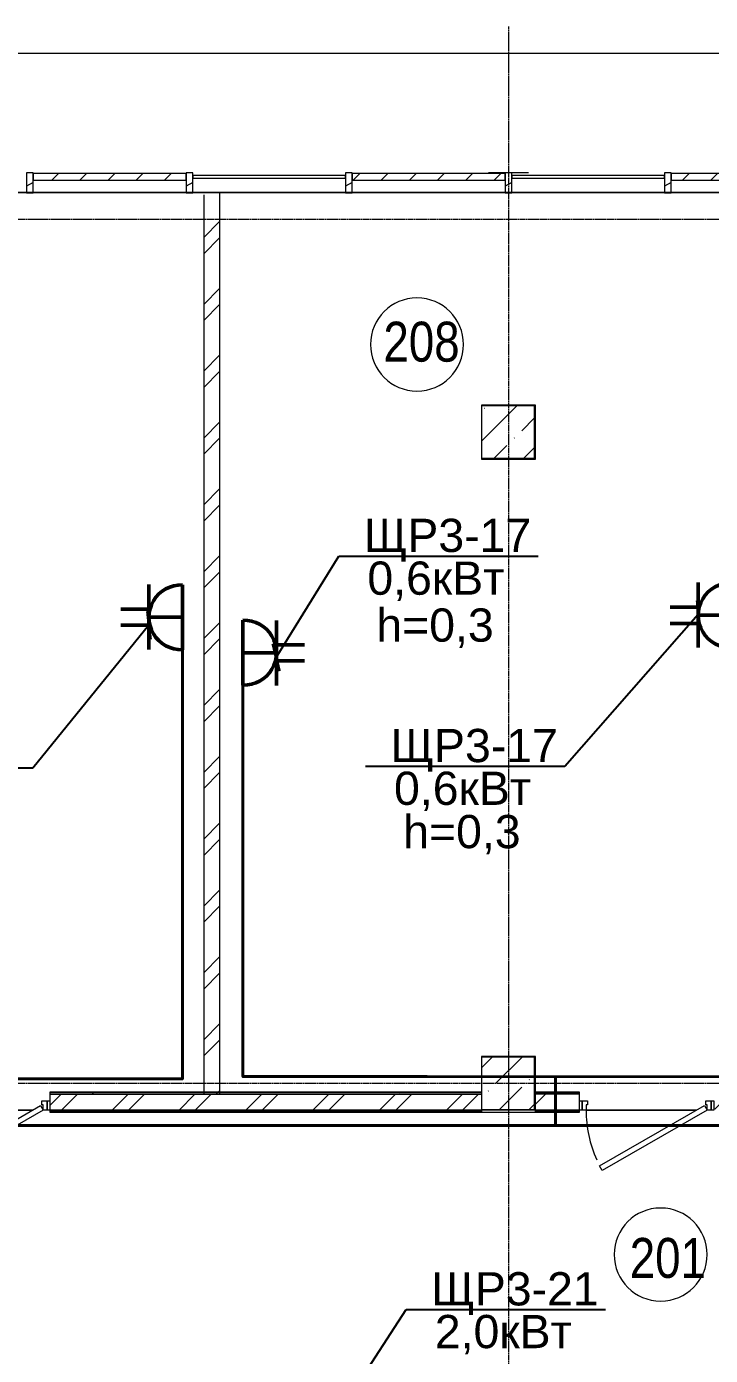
# Model space of a CAD drawing. Header units: metres. Extents: x 3659 to 143627, y -64119 to 51337.
# Drawn here: x 50438 to 55582, y -49331 to -39336 of the extents above; entities that cross this region are included whole.
import ezdxf

# ---------------------------------------------------------------- set-up
doc = ezdxf.new("R2010")
doc.units = ezdxf.units.M
doc.linetypes.add('ADSK_Линия сетки', pattern=[21, 12, -3, 3, -3])
for name, color, linetype, lineweight in [('A-AREA-IDEN', 7, 'Continuous', 9), ('A-DETL-MBND', 7, 'Continuous', 5), ('A-DOOR', 7, 'Continuous', 5), ('A-DOOR-FRAM', 7, 'Continuous', 13), ('A-FLOR', 7, 'Continuous', 5), ('A-GLAZ-CURT', 7, 'Continuous', 5), ('A-GLAZ-CWMG', 7, 'Continuous', 5), ('A-WALL', 7, 'Continuous', 5), ('A-WALL-PATT', 7, 'Continuous', 18), ('S-COLS', 7, 'Continuous', 5), ('S-GRID', 7, 'Continuous', 9), ('Эл-свет раб.', 5, 'Continuous', 50), ('ЭЛ.сети', 5, 'Continuous', 100), ('ЭОМ', 7, 'Continuous', 40)]:
    doc.layers.add(name, color=color, linetype=linetype, lineweight=lineweight)
doc.styles.add('GOST Common_I_1', font='ARIALN.TTF', dxfattribs={"height": 300})
doc.styles.add('STYLE1', font='arial.ttf', dxfattribs={"height": 250})
doc.styles.add('ГОСТ 2.304', font='CS_Gost2304.shx', dxfattribs={"width": 0.85})
doc.dimstyles.new('СПДС', dxfattribs={"dimscale": 100, "dimtxt": 2.5, "dimasz": 2.5, "dimexe": 1.25, "dimexo": 0.625, "dimtad": 1, "dimdec": 0, "dimrnd": 0.001, "dimtxsty": 'ГОСТ 2.304', "dimblk": 'OBLIQUE', "dimcen": 2.5, "dimdle": 2, "dimadec": 0, "dimazin": 2, "dimtfac": 0.75, "dimtdec": 0, "dimtmove": 1, "dimatfit": 3, "dimfxl": 1, "dimtolj": 1, "dimarcsym": 1})
pattern_1 = [(45, (0, 0), (84.19025, 308.69666), [396.875, -79.375, 3.353, -76.022])]
pattern_2 = [(45, (0, 0), (-251.4472, 251.4472), []), (45, (0, 381), (-251.4472, 251.4472), [])]
pattern_3 = [(0, (0, 0), (812.8, 203.2), [33.528, -576.072, 33.528, -576.072, -3251.2]), (0, (0, 0), (812.8, 203.2), [-1219.2, 33.528, -1185.672, 33.528, -576.072, -1422.4]), (0, (0, 0), (812.8, 203.2), [-3048, 33.528, -372.872, 33.528, -982.472]), (120, (304.8, 101.6), (-582.37636, 602.30545), [33.528, -576.072, 33.528, -576.072, -3251.2]), (120, (304.8, 101.6), (-582.37636, 602.30545), [-1219.2, 33.528, -1185.672, 33.528, -576.072, -1422.4]), (120, (304.8, 101.6), (-582.37636, 602.30545), [-3048, 33.528, -372.872, 33.528, -982.472]), (240, (406.4, 508), (-230.42364, -805.50545), [33.528, -576.072, 33.528, -576.072, -3251.2]), (240, (406.4, 508), (-230.42364, -805.50545), [-1219.2, 33.528, -1185.672, 33.528, -576.072, -1422.4]), (240, (406.4, 508), (-230.42364, -805.50545), [-3048, 33.528, -372.872, 33.528, -982.472])]

# ---------------------------------------------------------------- blocks, each defined once
blk = doc.blocks.new('КДП АПК - КР_rvt-1-2 этаж')
at = {"layer": 'S-COLS', "lineweight": 20}
h = blk.add_hatch(dxfattribs=at)
h.set_pattern_fill('FP_137', color=256, style=0, pattern_type=2)
h.set_pattern_definition(pattern_1)
h.paths.add_polyline_path([(53862.7, -41945.6), (54262.7, -41945.6), (54262.7, -41545.6), (53862.7, -41545.6)], flags=0)
h = blk.add_hatch(dxfattribs=at)
h.set_pattern_fill('FP_137', color=256, style=0, pattern_type=2)
h.set_pattern_definition(pattern_1)
h.paths.add_polyline_path([(53862.7, -46845.6), (54262.7, -46845.6), (54262.7, -46445.6), (53862.7, -46445.6)], flags=0)
at = {"layer": 'A-FLOR', "lineweight": 20}
blk.add_line((56645.3, -39945.6), (32462.7, -39945.6), dxfattribs=at)
at = {"layer": 'S-COLS', "lineweight": 20}
for p, q in [((54262.7, -41545.6), (53862.7, -41545.6)), ((53862.7, -41545.6), (53862.7, -41945.6)), ((54262.7, -41945.6), (54262.7, -41545.6)), ((53862.7, -41945.6), (54262.7, -41945.6)), ((54262.7, -46445.6), (53862.7, -46445.6)), ((53862.7, -46445.6), (53862.7, -46845.6)), ((54262.7, -46845.6), (54262.7, -46445.6)), ((53862.7, -46845.6), (54262.7, -46845.6))]:
    blk.add_line(p, q, dxfattribs=at)
blk = doc.blocks.new('AC_Дверь_Однопольная_ДеревяннаяВнутренняя_ГОСТ6629-88 - ДГ 21-10-1263266-2 этаж')
at = {"layer": 'A-DOOR', "lineweight": 13}
for p, q in [((-455, 60), (333.1, 515)), ((333.1, 515), (353.1, 480.4)), ((353.1, 480.4), (-435, 25.4)), ((-435, 25.4), (-455, 60))]:
    blk.add_line(p, q, dxfattribs=at)
at = {"layer": 'A-DOOR', "lineweight": 18}
for p, q in [((-505, 60), (-485, 60)), ((-505, -10), (-505, 60)), ((-485, 60), (-485, -10)), ((485, 60), (505, 60)), ((485, -10), (485, 60)), ((505, 60), (505, -10)), ((-485, -10), (-505, -10)), ((505, -10), (485, -10))]:
    blk.add_line(p, q, dxfattribs=at)
at = {"layer": 'A-DOOR'}
blk.add_arc((-455, 60), 910, 0, 24.26352, dxfattribs=at)
at = {"layer": 'A-DOOR-FRAM'}
for p, q in [((-485, 60), (-455, 60)), ((-485, -10), (-485, 60)), ((-455, 60), (-455, 20)), ((-455, 20), (-445, 20)), ((-445, 20), (-445, -10)), ((445, 20), (455, 20)), ((445, -10), (445, 20)), ((455, 60), (485, 60)), ((455, 20), (455, 60)), ((485, 60), (485, -10)), ((-445, -10), (-485, -10)), ((485, -10), (445, -10))]:
    blk.add_line(p, q, dxfattribs=at)
blk = doc.blocks.new('Системная панель - Сплошная-1636901-2 этаж')
at = {"layer": 'A-GLAZ-CURT'}
h = blk.add_hatch(dxfattribs=at)
h.set_pattern_fill('FP_3', color=256, style=0, pattern_type=2)
h.set_pattern_definition([(45, (-51062.65, 40465.64), (-106.06602, 106.06602), [])])
h.paths.add_polyline_path([(575, -25), (575, 25), (-575, 25), (-575, -25), (539, -25)], flags=0)
at = {"layer": 'A-GLAZ-CURT', "lineweight": 13}
for p, q in [((575, 25), (-575, 25)), ((-575, 25), (-575, -25)), ((575, -25), (575, 25)), ((-575, -25), (575, -25))]:
    blk.add_line(p, q, dxfattribs=at)
blk = doc.blocks.new('Системная панель - С остеклением-1635143-2 этаж')
at = {"layer": 'A-GLAZ-CURT', "lineweight": 13}
for p, q in [((575, 10), (-575, 10)), ((-575, 10), (-575, -10)), ((575, -10), (575, 10)), ((-575, -10), (575, -10))]:
    blk.add_line(p, q, dxfattribs=at)
blk = doc.blocks.new('Системная панель - Сплошная-V1-2 этаж')
at = {"layer": 'A-GLAZ-CURT'}
h = blk.add_hatch(dxfattribs=at)
h.set_pattern_fill('FP_4', color=256, style=0, pattern_type=2)
h.set_pattern_definition([(45, (-53462.65, 40465.64), (-106.06602, 106.06602), [])])
h.paths.add_polyline_path([(575, -25), (575, 25), (-575, 25), (-575, -25)], flags=0)
at = {"layer": 'A-GLAZ-CURT', "lineweight": 13}
for p, q in [((575, 25), (-575, 25)), ((-575, 25), (-575, -25)), ((575, -25), (575, 25)), ((-575, -25), (575, -25))]:
    blk.add_line(p, q, dxfattribs=at)
blk = doc.blocks.new('Системная панель - Сплошная-1637356-2 этаж')
at = {"layer": 'A-GLAZ-CURT'}
h = blk.add_hatch(dxfattribs=at)
h.set_pattern_fill('FP_5', color=256, style=0, pattern_type=2)
h.set_pattern_definition([(45, (-55862.67, 40465.64), (-106.06602, 106.06602), [])])
h.paths.add_polyline_path([(575, -25), (575, 25), (-575, 25), (-575, -25), (-142.1, -25)], flags=0)
at = {"layer": 'A-GLAZ-CURT', "lineweight": 13}
for p, q in [((575, 25), (-575, 25)), ((-575, 25), (-575, -25)), ((575, -25), (575, 25)), ((-575, -25), (575, -25))]:
    blk.add_line(p, q, dxfattribs=at)
blk = doc.blocks.new('Прямоугольный импост - 50 x 150мм-1636900-2 этаж')
at = {"layer": 'A-GLAZ-CWMG'}
h = blk.add_hatch(dxfattribs=at)
h.set_pattern_fill('FP_22', color=256, style=0, pattern_type=2)
h.set_pattern_definition([(330, (-50462.65, -40465.64), (60, 103.92305), [])])
h.paths.add_polyline_path([(25, 120), (25, -30), (-25, -30), (-25, 120)], flags=0)
at = {"layer": 'A-GLAZ-CWMG', "lineweight": 18}
for p, q in [((-25, -30), (-25, 120)), ((-25, 120), (25, 120)), ((25, 120), (25, -30)), ((25, -30), (-25, -30))]:
    blk.add_line(p, q, dxfattribs=at)
blk = doc.blocks.new('Прямоугольный импост - 50 x 150мм-V16-2 этаж')
at = {"layer": 'A-GLAZ-CWMG'}
h = blk.add_hatch(dxfattribs=at)
h.set_pattern_fill('FP_23', color=256, style=0, pattern_type=2)
h.set_pattern_definition([(330, (-51662.65, -40465.64), (60, 103.92305), [])])
h.paths.add_polyline_path([(25, 120), (25, -30), (-25, -30), (-25, 120)], flags=0)
at = {"layer": 'A-GLAZ-CWMG', "lineweight": 18}
for p, q in [((-25, -30), (-25, 120)), ((-25, 120), (25, 120)), ((25, 120), (25, -30)), ((25, -30), (-25, -30))]:
    blk.add_line(p, q, dxfattribs=at)
blk = doc.blocks.new('Прямоугольный импост - 50 x 150мм-V17-2 этаж')
at = {"layer": 'A-GLAZ-CWMG'}
h = blk.add_hatch(dxfattribs=at)
h.set_pattern_fill('FP_24', color=256, style=0, pattern_type=2)
h.set_pattern_definition([(330, (-52862.65, -40465.64), (60, 103.92305), [])])
h.paths.add_polyline_path([(25, 120), (25, -30), (-25, -30), (-25, 120)], flags=0)
at = {"layer": 'A-GLAZ-CWMG', "lineweight": 18}
for p, q in [((-25, -30), (-25, 120)), ((-25, 120), (25, 120)), ((25, 120), (25, -30)), ((25, -30), (-25, -30))]:
    blk.add_line(p, q, dxfattribs=at)
blk = doc.blocks.new('Прямоугольный импост - 50 x 150мм-V18-2 этаж')
at = {"layer": 'A-GLAZ-CWMG'}
h = blk.add_hatch(dxfattribs=at)
h.set_pattern_fill('FP_25', color=256, style=0, pattern_type=2)
h.set_pattern_definition([(330, (-54062.65, -40465.64), (60, 103.92305), [])])
h.paths.add_polyline_path([(25, 120), (25, -30), (-25, -30), (-25, 120)], flags=0)
at = {"layer": 'A-GLAZ-CWMG', "lineweight": 18}
for p, q in [((-25, -30), (-25, 120)), ((-25, 120), (25, 120)), ((25, 120), (25, -30)), ((25, -30), (-25, -30))]:
    blk.add_line(p, q, dxfattribs=at)
blk = doc.blocks.new('Прямоугольный импост - 50 x 150мм-V19-2 этаж')
at = {"layer": 'A-GLAZ-CWMG'}
h = blk.add_hatch(dxfattribs=at)
h.set_pattern_fill('FP_26', color=256, style=0, pattern_type=2)
h.set_pattern_definition([(330, (-55262.65, -40465.64), (60, 103.92305), [])])
h.paths.add_polyline_path([(25, 120), (25, -30), (-25, -30), (-25, 120)], flags=0)
at = {"layer": 'A-GLAZ-CWMG', "lineweight": 18}
for p, q in [((-25, -30), (-25, 120)), ((-25, 120), (25, 120)), ((25, 120), (25, -30)), ((25, -30), (-25, -30))]:
    blk.add_line(p, q, dxfattribs=at)
blk = doc.blocks.new('_Oblique')
at = {"color": 0, "linetype": 'ByBlock', "lineweight": -2}
blk.add_line((-0.5, -0.5), (0.5, 0.5), dxfattribs=at)
blk = doc.blocks.new('ПСС_Марка_помещения - Имя_2_5мм-224473-2 этаж')
at = {"layer": 'A-AREA-IDEN'}
for start, end in [(360, 180), (180, 360)]:
    blk.add_arc((-0.074, 0.039), 3.5, start, end, dxfattribs=at)
blk = doc.blocks.new('двойная розетка штепсельная с заземляющим контактом скрытой установки IP20')
at = {"layer": 'Эл-свет раб.', "ltscale": 0.3}
for p, q in [((242830.7, -163233.1), (242830.7, -163443.7)), ((242951.4, -163233.1), (242951.4, -163443.7)), ((243132.4, -163443.7), (242644.8, -163443.7)), ((242891.1, -163695.8), (242891.1, -163443.6)), ((243134.9, -163695.8), (242647.2, -163695.8))]:
    blk.add_line(p, q, dxfattribs=at)
at = {"layer": 'Эл-свет раб.', "ltscale": 0.3, "extrusion": (0, 0, -1)}
blk.add_ellipse((242891.1, -163687.5), major_axis=(-172.5, 172.5), ratio=1, start_param=5.464002, end_param=8.673165, dxfattribs=at)

msp = doc.modelspace()

# ---------------------------------------------------------------- hatches: boundary and pattern name
at = {"layer": 'A-WALL-PATT', "lineweight": 5}
h = msp.add_hatch(dxfattribs=at)
h.set_pattern_fill('FP_1', color=256, style=0, pattern_type=2)
h.set_pattern_definition([(45, (-12412.4, -1e-11), (-251.4472, 251.4472), []), (45, (-12412.4, 381), (-251.4472, 251.4472), [])])
h.paths.add_polyline_path([(51770.2487, -47365.6443), (51890.2487, -47365.6443), (51890.2487, -40585.6677), (51770.2487, -40585.6677), (51770.2487, -46236.7998)])
h = msp.add_hatch(dxfattribs=at)
h.set_pattern_fill('FP_40', color=256, style=0, pattern_type=2)
h.set_pattern_definition(pattern_3)
h.paths.add_polyline_path([(54265.6532, -42585.6443), (54265.6532, -42182.6443), (54262.6532, -42182.6443), (54262.6532, -42585.6443)], flags=0)
h = msp.add_hatch(dxfattribs=at)
h.set_pattern_fill('FP_40', color=256, style=0, pattern_type=2)
h.set_pattern_definition(pattern_3)
h.paths.add_polyline_path([(53862.6532, -47365.6443), (53862.6532, -47353.6443), (48262.6532, -47353.6443), (48262.6532, -47365.6443), (53859.6532, -47365.6443)], flags=0)
h = msp.add_hatch(dxfattribs=at)
h.set_pattern_fill('FP_1', color=256, style=0, pattern_type=2)
h.set_pattern_definition(pattern_2)
h.paths.add_polyline_path([(50612.2862, -47365.6443), (50612.2862, -47485.6443), (53862.6532, -47485.6443), (53862.6532, -47365.6443)])
h.paths.add_polyline_path([(49602.2862, -47485.6443), (49602.2862, -47365.6443), (48262.6532, -47365.6443), (48262.6532, -47485.6443)])
h = msp.add_hatch(dxfattribs=at)
h.set_pattern_fill('FP_1', color=256, style=0, pattern_type=2)
h.set_pattern_definition(pattern_2)
h.paths.add_polyline_path([(54598.8424, -47485.6443), (54598.8424, -47365.6443), (54262.6532, -47365.6443), (54262.6532, -47485.6443), (54690.819, -47485.6443)])
h.paths.add_polyline_path([(59591.712, -47365.6443), (59591.712, -47485.6443), (59862.6532, -47485.6443), (59862.6532, -47365.6443)])
h.paths.add_polyline_path([(57972.5734, -47365.6443), (57972.5734, -47485.6443), (58581.712, -47485.6443), (58581.712, -47365.6443)])
h.paths.add_polyline_path([(57162.5734, -47485.6443), (57162.5734, -47365.6443), (55615.5115, -47365.6443), (55615.5115, -47485.6443)])
h = msp.add_hatch(dxfattribs=at)
h.set_pattern_fill('FP_40', color=256, style=0, pattern_type=2)
h.set_pattern_definition(pattern_3)
h.paths.add_polyline_path([(53661.1125, -47497.6443), (53862.6594, -47497.6443), (53862.6594, -47485.6443), (48262.6594, -47485.6443), (48262.6594, -47497.6443), (51601.6995, -47497.6443)], flags=0)
h = msp.add_hatch(dxfattribs=at)
h.set_pattern_fill('FP_40', color=256, style=0, pattern_type=2)
h.set_pattern_definition(pattern_3)
h.paths.add_polyline_path([(53862.6594, -47500.6443), (53862.6594, -47497.6443), (48262.6594, -47497.6443), (48262.6594, -47500.6443), (53661.1125, -47500.6443)], flags=0)
h = msp.add_hatch(dxfattribs=at)
h.set_pattern_fill('FP_40', color=256, style=0, pattern_type=2)
h.set_pattern_definition(pattern_3)
h.paths.add_polyline_path([(59862.6594, -47500.6443), (59862.6594, -47497.6443), (55792.6532, -47497.6443), (55792.6532, -47500.6443), (59839.3514, -47500.6443)], flags=0)
h.paths.add_polyline_path([(54262.6594, -47500.6443), (54782.6532, -47500.6443), (54782.6532, -47497.6443), (54262.6594, -47497.6443)], flags=0)

# ---------------------------------------------------------------- linework, layer by layer
at = {"layer": 'A-DETL-MBND'}
for p, q in [((32462.2104, -39535.6677), (56573.2917, -39535.6677)), ((54037.6532, -40435.6677), (53912.6532, -40435.6677)), ((54212.6532, -40435.6677), (54087.6532, -40435.6677))]:
    msp.add_line(p, q, dxfattribs=at)
at = {"layer": 'A-FLOR', "lineweight": 18}
for p, q in [((50437.6532, -40585.6677), (49757.1109, -40585.6677)), ((51637.6532, -40585.6677), (50487.6532, -40585.6677)), ((52837.6532, -40585.6677), (51687.6532, -40585.6677)), ((54037.6532, -40585.6677), (52887.6532, -40585.6677)), ((55237.6532, -40585.6677), (54087.6532, -40585.6677)), ((56437.694, -40585.6677), (55287.6532, -40585.6677)), ((49652.2862, -47485.6443), (50482.2862, -47485.6443)), ((50482.2862, -47485.6443), (49652.2862, -47485.6443)), ((54646.799, -47485.6443), (55476.799, -47485.6443)), ((55476.799, -47485.6443), (54646.799, -47485.6443))]:
    msp.add_line(p, q, dxfattribs=at)
at = {"layer": 'A-WALL'}
for p, q in [((51770.2487, -40602.1762), (51770.2487, -47365.6443)), ((51890.2487, -40585.6677), (51890.2487, -47365.6443)), ((50612.2862, -47353.6443), (53862.6532, -47353.6443)), ((50612.2862, -47365.6443), (53862.6532, -47365.6443)), ((54262.6532, -47353.6443), (54596.799, -47353.6443)), ((54596.799, -47365.6443), (54262.6532, -47365.6443)), ((53862.6594, -47485.6443), (50612.2862, -47485.6443)), ((53862.6594, -47497.6443), (50612.2862, -47497.6443)), ((54596.799, -47485.6443), (54262.6594, -47485.6443)), ((54262.6594, -47485.6443), (54262.6594, -47497.6443)), ((54596.799, -47497.6443), (54262.6594, -47497.6443))]:
    msp.add_line(p, q, dxfattribs=at)
at = {"layer": 'A-WALL', "lineweight": 18}
for p, q in [((54265.6532, -42182.6443), (53859.6532, -42182.6443)), ((53859.6532, -42182.6443), (53859.6532, -42588.6443)), ((53862.6532, -42185.6443), (54262.6532, -42185.6443)), ((53862.6532, -42585.6443), (53862.6532, -42185.6443)), ((54262.6532, -42185.6443), (54262.6532, -42585.6443)), ((54265.6532, -42588.6443), (54265.6532, -42182.6443)), ((53859.6532, -42588.6443), (54265.6532, -42588.6443)), ((54262.6532, -42585.6443), (53862.6532, -42585.6443)), ((54265.6532, -47082.6443), (53859.6532, -47082.6443)), ((53859.6532, -47082.6443), (53859.6532, -47350.6443)), ((53862.6532, -47085.6443), (54262.6532, -47085.6443)), ((53862.6532, -47485.6443), (53862.6532, -47085.6443)), ((54262.6532, -47085.6443), (54262.6532, -47485.6443)), ((54265.6532, -47350.6443), (54265.6532, -47082.6443)), ((53859.6532, -47350.6443), (50612.2862, -47350.6443)), ((50612.2862, -47350.6443), (50612.2862, -47500.6443)), ((54596.799, -47350.6443), (54265.6532, -47350.6443)), ((54596.799, -47415.6443), (54596.799, -47350.6443)), ((50612.2862, -47485.6443), (50612.2862, -47500.6443)), ((50612.2862, -47500.6443), (54596.799, -47500.6443)), ((53862.6594, -47500.6443), (53862.6594, -47485.6443)), ((54262.6594, -47485.6443), (53862.6594, -47485.6443)), ((54596.799, -47500.6443), (54596.799, -47485.6443))]:
    msp.add_line(p, q, dxfattribs=at)
at = {"layer": 'S-GRID', "linetype": 'ADSK_Линия сетки'}
for p, q in [((54062.6532, -39335.6443), (54062.6532, -63301.3643)), ((95007.6236, -40785.6443), (31950.4397, -40785.6443)), ((95007.6236, -47285.6443), (30597.8704, -47285.6443))]:
    msp.add_line(p, q, dxfattribs=at)
at = {"layer": 'ЭЛ.сети', "color": 0, "lineweight": 40}
msp.add_line((54415.6016, -47235.0938), (54415.6016, -47600.6443), dxfattribs=at)
for points in [[(49448.103, -47251.2743), (51610.5553, -47251.2743), (51610.5553, -44578.8795), (51610.5553, -44578.8795), (51610.5553, -44578.8795), (51610.5553, -43778.8795), (51610.5553, -43778.8795)], [(53451.0532, -47233.9759), (55742.1129, -47236.6311), (55742.1129, -44564.2362), (55742.1129, -44564.2362), (55742.1129, -44564.2362), (55742.1129, -43764.2362), (55742.1129, -43764.2362)], [(52065.6034, -44045.3254), (52065.6034, -47233.9759), (53451.0532, -47233.9759)], [(36932.6532, -47600.6443), (48632.1647, -47600.6443), (61327.6563, -47600.6443), (62492.6532, -47600.6443)]]:
    msp.add_lwpolyline(points, dxfattribs=at)

# ---------------------------------------------------------------- block references
at = {"lineweight": 5}
msp.add_blockref('КДП АПК - КР_rvt-1-2 этаж', (-3, -637), dxfattribs=at)
at = {"layer": 'A-AREA-IDEN', "color": 18, "true_color": 0x000000, "xscale": 99.99999999999993, "yscale": 99.99999999999993, "zscale": 99.99999999999993}
for p in [(53382.1125, -41730.9363), (55214.9612, -48576.4665)]:
    msp.add_blockref('ПСС_Марка_помещения - Имя_2_5мм-224473-2 этаж', p, dxfattribs=at)
at = {"layer": 'A-DOOR', "color": 8, "true_color": 0x7f7f7f, "rotation": 180}
for p in [(50107.2862, -47425.6443), (55101.799, -47425.6443)]:
    msp.add_blockref('AC_Дверь_Однопольная_ДеревяннаяВнутренняя_ГОСТ6629-88 - ДГ 21-10-1263266-2 этаж', p, dxfattribs=at)
at = {"layer": 'A-GLAZ-CURT'}
for name, p in [('Системная панель - Сплошная-1636901-2 этаж', (51062.6532, -40465.6443)), ('Системная панель - С остеклением-1635143-2 этаж', (52262.6532, -40465.6443)), ('Системная панель - Сплошная-V1-2 этаж', (53462.6532, -40465.6443)), ('Системная панель - С остеклением-1635143-2 этаж', (54662.6532, -40465.6443)), ('Системная панель - Сплошная-1637356-2 этаж', (55862.6736, -40465.6443))]:
    msp.add_blockref(name, p, dxfattribs=at)
at = {"layer": 'A-GLAZ-CWMG', "extrusion": (0, 0, -1), "rotation": 180}
for name, p in [('Прямоугольный импост - 50 x 150мм-1636900-2 этаж', (-50462.6532, -40465.6443)), ('Прямоугольный импост - 50 x 150мм-V16-2 этаж', (-51662.6532, -40465.6443)), ('Прямоугольный импост - 50 x 150мм-V17-2 этаж', (-52862.6532, -40465.6443)), ('Прямоугольный импост - 50 x 150мм-V18-2 этаж', (-54062.6532, -40465.6443)), ('Прямоугольный импост - 50 x 150мм-V19-2 этаж', (-55262.6532, -40465.6443))]:
    msp.add_blockref(name, p, dxfattribs=at)
at = {"layer": 'ЭОМ', "color": 0, "lineweight": 30, "xscale": -1}
for p, rotation in [((-112085.2282, 199112.1761), 90), ((-107953.6706, 199126.8194), 90), ((215761.3869, -286936.381), 270)]:
    msp.add_blockref('двойная розетка штепсельная с заземляющим контактом скрытой установки IP20', p, dxfattribs=dict(at, rotation=rotation))

# ---------------------------------------------------------------- texts
at = {"layer": 'A-AREA-IDEN', "color": 18, "true_color": 0x000000, "char_height": 300, "attachment_point": 1, "style": 'GOST Common_I_1'}
for s, insert, width in [('208', (53122.1238, -41555.8671), 693.066503), ('201', (54975.2769, -48448.0065), 634.9365)]:
    msp.add_mtext(s, dxfattribs=dict(at, insert=insert, width=width))
at = {"layer": 'Эл-свет раб.', "color": 7, "style": 'STYLE1'}
for s, p in [('ЩР3-17', (52974.9425, -43287.7994)), ('0,6кВт', (53001.472, -43609.4394)), ('h=0,3', (53068.4679, -43962.3608, -386.7801)), ('ЩР3-17', (53175.3802, -44868.5709)), ('0,6кВт', (53201.9098, -45190.2109)), ('h=0,3', (53270.7996, -45515.9853, -386.7801)), ('ЩР3-21', (53482.4203, -48955.1796)), ('2,0кВт', (53508.9499, -49276.8196))]:
    msp.add_text(s, height=250, dxfattribs=at).set_placement(p)

# ---------------------------------------------------------------- leaders
at = {"layer": 'ЭОМ', "lineweight": 25, "ltscale": 100}
for points in [[(52315.1754, -44081.0351), (52786.4226, -43319.5325), (54286.4226, -43319.5325)], [(55489.9835, -43758.3824), (54486.8604, -44900.3041), (52986.8604, -44900.3041)], [(51358.4259, -43839.2217), (50483.9102, -44914.9473), (48983.9102, -44914.9473)], [(52816.7993, -49718.5149), (53293.9005, -48986.9128), (54793.9005, -48986.9128)]]:
    msp.add_leader(points, dimstyle='СПДС', override={"dimasz": 1.5, "dimtad": 0, "dimldrblk": 'ArchTick', "dimfxl": 1.25, "dimtfill": 1, "dimlwd": 25}, dxfattribs=at)

doc.saveas('drawing.dxf')
